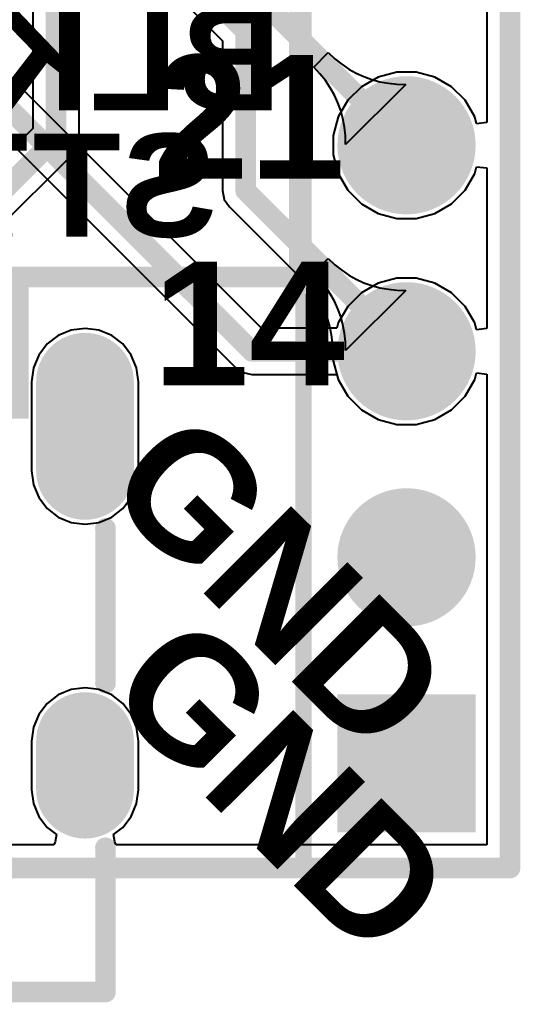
# Model space of a CAD drawing. Header units: millimetres. Extents: x 263 to 304.8, y 57.6 to 115.4.
# Drawn here: x 298.61 to 304.78, y 57.58 to 69.7 of the extents above; entities that cross this region are included whole.
import ezdxf

# ---------------------------------------------------------------- set-up
doc = ezdxf.new("R2010")
doc.units = ezdxf.units.MM
for name, color, linetype in [('BottomLayer', 5, 'Continuous'), ('BottomOverlay', 54, 'Continuous'), ('BottomSolder', 6, 'Continuous'), ('KeepOutLayer', 6, 'Continuous'), ('Mechanical15', 56, 'Continuous'), ('MultiLayer', 9, 'Continuous'), ('PadHoleLayer', 156, 'Continuous'), ('TopLayer', 1, 'Continuous'), ('TopOverlay', 2, 'Continuous'), ('TopPaste', 8, 'Continuous'), ('TopSolder', 216, 'Continuous')]:
    doc.layers.add(name, color=color, linetype=linetype)
doc.styles.add('Arial', font='arialbd.ttf', dxfattribs={"height": 0.2})

# ---------------------------------------------------------------- blocks, each defined once
blk = doc.blocks.new('HDR1X22_22')
at = {"layer": 'BottomLayer'}
blk.add_hatch(color=5, dxfattribs=at).paths.add_polyline_path([(-0.75, 0.75), (0.75, 0.75), (0.75, -0.75), (-0.75, -0.75)])
h = blk.add_hatch(color=5, dxfattribs=at)
edge = h.paths.add_edge_path()
edge.add_arc((2.54, 0), 0.75, 0, 360)
h = blk.add_hatch(color=5, dxfattribs=at)
edge = h.paths.add_edge_path()
edge.add_arc((5.08, 0), 0.75, 0, 360)
h = blk.add_hatch(color=5, dxfattribs=at)
edge = h.paths.add_edge_path()
edge.add_arc((7.62, 0), 0.75, 0, 360)
at = {"layer": 'BottomSolder'}
blk.add_hatch(color=6, dxfattribs=at).paths.add_polyline_path([(-0.852, 0.852), (0.852, 0.852), (0.852, -0.852), (-0.852, -0.852)])
h = blk.add_hatch(color=6, dxfattribs=at)
edge = h.paths.add_edge_path()
edge.add_arc((2.54, 0), 0.852, 0, 360)
h = blk.add_hatch(color=6, dxfattribs=at)
edge = h.paths.add_edge_path()
edge.add_arc((5.08, 0), 0.852, 0, 360)
h = blk.add_hatch(color=6, dxfattribs=at)
edge = h.paths.add_edge_path()
edge.add_arc((7.62, 0), 0.852, 0, 360)
at = {"layer": 'MultiLayer'}
blk.add_hatch(color=9, dxfattribs=at).paths.add_polyline_path([(-0.75, 0.75), (0.75, 0.75), (0.75, -0.75), (-0.75, -0.75)])
h = blk.add_hatch(color=9, dxfattribs=at)
edge = h.paths.add_edge_path()
edge.add_arc((2.54, 0), 0.75, 0, 360)
h = blk.add_hatch(color=9, dxfattribs=at)
edge = h.paths.add_edge_path()
edge.add_arc((5.08, 0), 0.75, 0, 360)
h = blk.add_hatch(color=9, dxfattribs=at)
edge = h.paths.add_edge_path()
edge.add_arc((7.62, 0), 0.75, 0, 360)
at = {"layer": 'PadHoleLayer'}
h = blk.add_hatch(color=156, dxfattribs=at)
edge = h.paths.add_edge_path()
edge.add_arc((0, 0), 0.45, 0, 360)
h = blk.add_hatch(color=156, dxfattribs=at)
edge = h.paths.add_edge_path()
edge.add_arc((2.54, 0), 0.45, 0, 360)
h = blk.add_hatch(color=156, dxfattribs=at)
edge = h.paths.add_edge_path()
edge.add_arc((5.08, 0), 0.45, 0, 360)
h = blk.add_hatch(color=156, dxfattribs=at)
edge = h.paths.add_edge_path()
edge.add_arc((7.62, 0), 0.45, 0, 360)
at = {"layer": 'TopLayer'}
blk.add_hatch(color=1, dxfattribs=at).paths.add_polyline_path([(-0.75, 0.75), (0.75, 0.75), (0.75, -0.75), (-0.75, -0.75)])
h = blk.add_hatch(color=1, dxfattribs=at)
edge = h.paths.add_edge_path()
edge.add_arc((2.54, 0), 0.75, 0, 360)
h = blk.add_hatch(color=1, dxfattribs=at)
edge = h.paths.add_edge_path()
edge.add_arc((5.08, 0), 0.75, 0, 360)
h = blk.add_hatch(color=1, dxfattribs=at)
edge = h.paths.add_edge_path()
edge.add_arc((7.62, 0), 0.75, 0, 360)
at = {"layer": 'TopSolder'}
blk.add_hatch(color=216, dxfattribs=at).paths.add_polyline_path([(-0.852, 0.852), (0.852, 0.852), (0.852, -0.852), (-0.852, -0.852)])
h = blk.add_hatch(color=216, dxfattribs=at)
edge = h.paths.add_edge_path()
edge.add_arc((2.54, 0), 0.852, 0, 360)
h = blk.add_hatch(color=216, dxfattribs=at)
edge = h.paths.add_edge_path()
edge.add_arc((5.08, 0), 0.852, 0, 360)
h = blk.add_hatch(color=216, dxfattribs=at)
edge = h.paths.add_edge_path()
edge.add_arc((7.62, 0), 0.852, 0, 360)
at = {"layer": 'TopOverlay', "const_width": 0.2}
for points in [[(-1.27, 1.27), (-1.27, -1.27)], [(-1.27, 1.27), (0.635, 1.27)], [(0.635, 1.27), (54.61, 1.27)], [(54.61, -1.27), (-1.27, -1.27)]]:
    blk.add_lwpolyline(points, dxfattribs=at)
at = {"layer": 'TopOverlay', "const_width": 0.1}
for points in [[(-1.32, 1.27, 1), (-1.22, 1.27, 1)], [(-1.32, 1.27, 1), (-1.22, 1.27, 1)], [(0.585, 1.27, 1), (0.685, 1.27, 1)], [(0.585, 1.27, 1), (0.685, 1.27, 1)], [(-1.32, -1.27, 1), (-1.22, -1.27, 1)], [(-1.32, -1.27, 1), (-1.22, -1.27, 1)]]:
    blk.add_lwpolyline(points, format="xyb", close=True, dxfattribs=at)
blk = doc.blocks.new('USB_T____C_16P___A_27')
at = {"layer": 'BottomLayer'}
h = blk.add_hatch(color=5, dxfattribs=at)
edge = h.paths.add_edge_path()
edge.add_arc((-4.32, 3.63), 0.5, 180, 360)
edge.add_line((-3.82, 3.63), (-3.82, 4.73))
edge.add_arc((-4.32, 4.73), 0.5, 0, 180)
edge.add_line((-4.82, 4.73), (-4.82, 3.63))
h = blk.add_hatch(color=5, dxfattribs=at)
edge = h.paths.add_edge_path()
edge.add_arc((4.32, 3.63), 0.5, 180, 360)
edge.add_line((4.82, 3.63), (4.82, 4.73))
edge.add_arc((4.32, 4.73), 0.5, 0, 180)
edge.add_line((3.82, 4.73), (3.82, 3.63))
h = blk.add_hatch(color=5, dxfattribs=at)
edge = h.paths.add_edge_path()
edge.add_arc((-4.32, -0.3), 0.5, 180, 360)
edge.add_line((-3.82, -0.3), (-3.82, 0.3))
edge.add_arc((-4.32, 0.3), 0.5, 0, 180)
edge.add_line((-4.82, 0.3), (-4.82, -0.3))
h = blk.add_hatch(color=5, dxfattribs=at)
edge = h.paths.add_edge_path()
edge.add_arc((4.32, -0.3), 0.5, 180, 360)
edge.add_line((4.82, -0.3), (4.82, 0.3))
edge.add_arc((4.32, 0.3), 0.5, 0, 180)
edge.add_line((3.82, 0.3), (3.82, -0.3))
at = {"layer": 'BottomSolder'}
h = blk.add_hatch(color=6, dxfattribs=at)
edge = h.paths.add_edge_path()
edge.add_arc((-4.32, 3.63), 0.602, 180, 360)
edge.add_line((-3.718, 3.63), (-3.718, 4.73))
edge.add_arc((-4.32, 4.73), 0.602, 0, 180)
edge.add_line((-4.922, 4.73), (-4.922, 3.63))
h = blk.add_hatch(color=6, dxfattribs=at)
edge = h.paths.add_edge_path()
edge.add_arc((4.32, 3.63), 0.602, 180, 360)
edge.add_line((4.922, 3.63), (4.922, 4.73))
edge.add_arc((4.32, 4.73), 0.602, 0, 180)
edge.add_line((3.718, 4.73), (3.718, 3.63))
h = blk.add_hatch(color=6, dxfattribs=at)
edge = h.paths.add_edge_path()
edge.add_arc((-2.89, 3.65), 0.102, 0, 360)
h = blk.add_hatch(color=6, dxfattribs=at)
edge = h.paths.add_edge_path()
edge.add_arc((2.89, 3.65), 0.102, 0, 360)
h = blk.add_hatch(color=6, dxfattribs=at)
edge = h.paths.add_edge_path()
edge.add_arc((-4.32, -0.3), 0.602, 180, 360)
edge.add_line((-3.718, -0.3), (-3.718, 0.3))
edge.add_arc((-4.32, 0.3), 0.602, 0, 180)
edge.add_line((-4.922, 0.3), (-4.922, -0.3))
h = blk.add_hatch(color=6, dxfattribs=at)
edge = h.paths.add_edge_path()
edge.add_arc((4.32, -0.3), 0.602, 180, 360)
edge.add_line((4.922, -0.3), (4.922, 0.3))
edge.add_arc((4.32, 0.3), 0.602, 0, 180)
edge.add_line((3.718, 0.3), (3.718, -0.3))
at = {"layer": 'MultiLayer'}
h = blk.add_hatch(color=9, dxfattribs=at)
edge = h.paths.add_edge_path()
edge.add_arc((-4.32, 3.63), 0.5, 180, 360)
edge.add_line((-3.82, 3.63), (-3.82, 4.73))
edge.add_arc((-4.32, 4.73), 0.5, 0, 180)
edge.add_line((-4.82, 4.73), (-4.82, 3.63))
h = blk.add_hatch(color=9, dxfattribs=at)
edge = h.paths.add_edge_path()
edge.add_arc((4.32, 3.63), 0.5, 180, 360)
edge.add_line((4.82, 3.63), (4.82, 4.73))
edge.add_arc((4.32, 4.73), 0.5, 0, 180)
edge.add_line((3.82, 4.73), (3.82, 3.63))
h = blk.add_hatch(color=9, dxfattribs=at)
edge = h.paths.add_edge_path()
edge.add_arc((-4.32, -0.3), 0.5, 180, 360)
edge.add_line((-3.82, -0.3), (-3.82, 0.3))
edge.add_arc((-4.32, 0.3), 0.5, 0, 180)
edge.add_line((-4.82, 0.3), (-4.82, -0.3))
h = blk.add_hatch(color=9, dxfattribs=at)
edge = h.paths.add_edge_path()
edge.add_arc((4.32, -0.3), 0.5, 180, 360)
edge.add_line((4.82, -0.3), (4.82, 0.3))
edge.add_arc((4.32, 0.3), 0.5, 0, 180)
edge.add_line((3.82, 0.3), (3.82, -0.3))
at = {"layer": 'PadHoleLayer'}
h = blk.add_hatch(color=156, dxfattribs=at)
edge = h.paths.add_edge_path()
edge.add_arc((-4.32, 3.63), 0.3, 180, 360)
edge.add_line((-4.02, 3.63), (-4.02, 4.73))
edge.add_arc((-4.32, 4.73), 0.3, 0, 180)
edge.add_line((-4.62, 4.73), (-4.62, 3.63))
h = blk.add_hatch(color=156, dxfattribs=at)
edge = h.paths.add_edge_path()
edge.add_arc((4.32, 3.63), 0.3, 180, 360)
edge.add_line((4.62, 3.63), (4.62, 4.73))
edge.add_arc((4.32, 4.73), 0.3, 0, 180)
edge.add_line((4.02, 4.73), (4.02, 3.63))
h = blk.add_hatch(color=156, dxfattribs=at)
edge = h.paths.add_edge_path()
edge.add_arc((-2.89, 3.65), 0.325, 0, 360)
h = blk.add_hatch(color=156, dxfattribs=at)
edge = h.paths.add_edge_path()
edge.add_arc((2.89, 3.65), 0.325, 0, 360)
h = blk.add_hatch(color=156, dxfattribs=at)
edge = h.paths.add_edge_path()
edge.add_arc((-4.32, -0.3), 0.3, 180, 360)
edge.add_line((-4.02, -0.3), (-4.02, 0.3))
edge.add_arc((-4.32, 0.3), 0.3, 0, 180)
edge.add_line((-4.62, 0.3), (-4.62, -0.3))
h = blk.add_hatch(color=156, dxfattribs=at)
edge = h.paths.add_edge_path()
edge.add_arc((4.32, -0.3), 0.3, 180, 360)
edge.add_line((4.62, -0.3), (4.62, 0.3))
edge.add_arc((4.32, 0.3), 0.3, 0, 180)
edge.add_line((4.02, 0.3), (4.02, -0.3))
at = {"layer": 'TopLayer'}
for points in [[(-3.525, 5.817), (-3.225, 5.817), (-3.225, 4.367), (-3.525, 4.367)], [(-3.225, 5.817), (-2.925, 5.817), (-2.925, 4.367), (-3.225, 4.367)], [(-2.75, 5.817), (-2.45, 5.817), (-2.45, 4.367), (-2.75, 4.367)], [(-2.45, 5.817), (-2.15, 5.817), (-2.15, 4.367), (-2.45, 4.367)], [(-1.9, 5.817), (-1.6, 5.817), (-1.6, 4.367), (-1.9, 4.367)], [(-1.4, 5.817), (-1.1, 5.817), (-1.1, 4.367), (-1.4, 4.367)], [(-0.9, 5.817), (-0.6, 5.817), (-0.6, 4.367), (-0.9, 4.367)], [(-0.4, 5.817), (-0.1, 5.817), (-0.1, 4.367), (-0.4, 4.367)], [(0.4, 4.367), (0.1, 4.367), (0.1, 5.817), (0.4, 5.817)], [(0.9, 4.367), (0.6, 4.367), (0.6, 5.817), (0.9, 5.817)], [(1.1, 5.817), (1.4, 5.817), (1.4, 4.367), (1.1, 4.367)], [(1.9, 4.367), (1.6, 4.367), (1.6, 5.817), (1.9, 5.817)], [(2.45, 4.375), (2.15, 4.375), (2.15, 5.825), (2.45, 5.825)], [(2.75, 4.375), (2.45, 4.375), (2.45, 5.825), (2.75, 5.825)], [(3.225, 4.375), (2.925, 4.375), (2.925, 5.825), (3.225, 5.825)], [(3.525, 4.375), (3.225, 4.375), (3.225, 5.825), (3.525, 5.825)]]:
    blk.add_hatch(color=1, dxfattribs=at).paths.add_polyline_path(points)
h = blk.add_hatch(color=1, dxfattribs=at)
edge = h.paths.add_edge_path()
edge.add_arc((-4.32, 3.63), 0.5, 180, 360)
edge.add_line((-3.82, 3.63), (-3.82, 4.73))
edge.add_arc((-4.32, 4.73), 0.5, 0, 180)
edge.add_line((-4.82, 4.73), (-4.82, 3.63))
h = blk.add_hatch(color=1, dxfattribs=at)
edge = h.paths.add_edge_path()
edge.add_arc((4.32, 3.63), 0.5, 180, 360)
edge.add_line((4.82, 3.63), (4.82, 4.73))
edge.add_arc((4.32, 4.73), 0.5, 0, 180)
edge.add_line((3.82, 4.73), (3.82, 3.63))
h = blk.add_hatch(color=1, dxfattribs=at)
edge = h.paths.add_edge_path()
edge.add_arc((-4.32, -0.3), 0.5, 180, 360)
edge.add_line((-3.82, -0.3), (-3.82, 0.3))
edge.add_arc((-4.32, 0.3), 0.5, 0, 180)
edge.add_line((-4.82, 0.3), (-4.82, -0.3))
h = blk.add_hatch(color=1, dxfattribs=at)
edge = h.paths.add_edge_path()
edge.add_arc((4.32, -0.3), 0.5, 180, 360)
edge.add_line((4.82, -0.3), (4.82, 0.3))
edge.add_arc((4.32, 0.3), 0.5, 0, 180)
edge.add_line((3.82, 0.3), (3.82, -0.3))
at = {"layer": 'TopPaste'}
for points in [[(-3.525, 5.817), (-3.225, 5.817), (-3.225, 4.367), (-3.525, 4.367)], [(-3.225, 5.817), (-2.925, 5.817), (-2.925, 4.367), (-3.225, 4.367)], [(-2.75, 5.817), (-2.45, 5.817), (-2.45, 4.367), (-2.75, 4.367)], [(-2.45, 5.817), (-2.15, 5.817), (-2.15, 4.367), (-2.45, 4.367)], [(-1.9, 5.817), (-1.6, 5.817), (-1.6, 4.367), (-1.9, 4.367)], [(-1.4, 5.817), (-1.1, 5.817), (-1.1, 4.367), (-1.4, 4.367)], [(-0.9, 5.817), (-0.6, 5.817), (-0.6, 4.367), (-0.9, 4.367)], [(-0.4, 5.817), (-0.1, 5.817), (-0.1, 4.367), (-0.4, 4.367)], [(0.4, 4.367), (0.1, 4.367), (0.1, 5.817), (0.4, 5.817)], [(0.9, 4.367), (0.6, 4.367), (0.6, 5.817), (0.9, 5.817)], [(1.1, 5.817), (1.4, 5.817), (1.4, 4.367), (1.1, 4.367)], [(1.9, 4.367), (1.6, 4.367), (1.6, 5.817), (1.9, 5.817)], [(2.45, 4.375), (2.15, 4.375), (2.15, 5.825), (2.45, 5.825)], [(2.75, 4.375), (2.45, 4.375), (2.45, 5.825), (2.75, 5.825)], [(3.225, 4.375), (2.925, 4.375), (2.925, 5.825), (3.225, 5.825)], [(3.525, 4.375), (3.225, 4.375), (3.225, 5.825), (3.525, 5.825)]]:
    blk.add_hatch(color=8, dxfattribs=at).paths.add_polyline_path(points)
at = {"layer": 'TopSolder'}
for points in [[(-3.627, 5.918), (-3.123, 5.918), (-3.123, 4.265), (-3.627, 4.265)], [(-3.327, 5.918), (-2.823, 5.918), (-2.823, 4.265), (-3.327, 4.265)], [(-2.852, 5.918), (-2.349, 5.918), (-2.349, 4.265), (-2.852, 4.265)], [(-2.552, 5.918), (-2.049, 5.918), (-2.049, 4.265), (-2.552, 4.265)], [(-2.002, 5.918), (-1.499, 5.918), (-1.499, 4.265), (-2.002, 4.265)], [(-1.502, 5.918), (-0.999, 5.918), (-0.999, 4.265), (-1.502, 4.265)], [(-1.002, 5.918), (-0.499, 5.918), (-0.499, 4.265), (-1.002, 4.265)], [(-0.502, 5.918), (0.001, 5.918), (0.001, 4.265), (-0.502, 4.265)], [(0.501, 4.265), (-0.002, 4.265), (-0.002, 5.918), (0.501, 5.918)], [(1.001, 4.265), (0.498, 4.265), (0.498, 5.918), (1.001, 5.918)], [(0.998, 5.918), (1.501, 5.918), (1.501, 4.265), (0.998, 4.265)], [(2.001, 4.265), (1.498, 4.265), (1.498, 5.918), (2.001, 5.918)], [(2.552, 4.273), (2.048, 4.273), (2.048, 5.926), (2.552, 5.926)], [(2.852, 4.273), (2.348, 4.273), (2.348, 5.926), (2.852, 5.926)], [(3.326, 4.273), (2.823, 4.273), (2.823, 5.926), (3.326, 5.926)], [(3.626, 4.273), (3.123, 4.273), (3.123, 5.926), (3.626, 5.926)]]:
    blk.add_hatch(color=216, dxfattribs=at).paths.add_polyline_path(points)
h = blk.add_hatch(color=216, dxfattribs=at)
edge = h.paths.add_edge_path()
edge.add_arc((-4.32, 3.63), 0.602, 180, 360)
edge.add_line((-3.718, 3.63), (-3.718, 4.73))
edge.add_arc((-4.32, 4.73), 0.602, 0, 180)
edge.add_line((-4.922, 4.73), (-4.922, 3.63))
h = blk.add_hatch(color=216, dxfattribs=at)
edge = h.paths.add_edge_path()
edge.add_arc((4.32, 3.63), 0.602, 180, 360)
edge.add_line((4.922, 3.63), (4.922, 4.73))
edge.add_arc((4.32, 4.73), 0.602, 0, 180)
edge.add_line((3.718, 4.73), (3.718, 3.63))
h = blk.add_hatch(color=216, dxfattribs=at)
edge = h.paths.add_edge_path()
edge.add_arc((-2.89, 3.65), 0.102, 0, 360)
h = blk.add_hatch(color=216, dxfattribs=at)
edge = h.paths.add_edge_path()
edge.add_arc((2.89, 3.65), 0.102, 0, 360)
h = blk.add_hatch(color=216, dxfattribs=at)
edge = h.paths.add_edge_path()
edge.add_arc((-4.32, -0.3), 0.602, 180, 360)
edge.add_line((-3.718, -0.3), (-3.718, 0.3))
edge.add_arc((-4.32, 0.3), 0.602, 0, 180)
edge.add_line((-4.922, 0.3), (-4.922, -0.3))
h = blk.add_hatch(color=216, dxfattribs=at)
edge = h.paths.add_edge_path()
edge.add_arc((4.32, -0.3), 0.602, 180, 360)
edge.add_line((4.922, -0.3), (4.922, 0.3))
edge.add_arc((4.32, 0.3), 0.602, 0, 180)
edge.add_line((3.718, 0.3), (3.718, -0.3))
at = {"layer": 'Mechanical15', "const_width": 0.05}
for points in [[(0, -0.5), (0, 0.5)], [(-0.5, 0), (0.5, 0)]]:
    blk.add_lwpolyline(points, dxfattribs=at)
at = {"layer": 'Mechanical15'}
for points, const_width in [([(-0.012, 0.5, 1), (0.012, 0.5, 1)], 0.025), ([(0.35, 0, 1), (-0.35, 0, 1)], 0.05), ([(-0.512, 0, 1), (-0.487, 0, 1)], 0.025), ([(-0.362, 0, 1), (-0.337, 0, 1)], 0.025), ([(0.337, 0, 1), (0.362, 0, 1)], 0.025), ([(0.487, 0, 1), (0.512, 0, 1)], 0.025), ([(-0.012, -0.5, 1), (0.012, -0.5, 1)], 0.025)]:
    blk.add_lwpolyline(points, format="xyb", close=True, dxfattribs=dict(at, const_width=const_width))
at = {"layer": 'TopOverlay', "const_width": 0.254}
for points in [[(-3.302, 3.048), (3.048, 3.048)], [(-4.572, 1.016), (-4.572, 2.921)], [(4.572, 1.016), (4.572, 2.921)], [(-4.572, -2.794), (-4.572, -1.016)], [(4.572, -2.794), (4.572, -1.016)], [(-4.572, -2.794), (4.572, -2.794)]]:
    blk.add_lwpolyline(points, dxfattribs=at)
at = {"layer": 'TopOverlay', "const_width": 0.127}
for points in [[(-3.365, 3.048, 1), (-3.239, 3.048, 1)], [(2.985, 3.048, 1), (3.112, 3.048, 1)], [(-4.636, 2.921, 1), (-4.508, 2.921, 1)], [(4.508, 2.921, 1), (4.636, 2.921, 1)], [(-4.636, 1.016, 1), (-4.508, 1.016, 1)], [(4.508, 1.016, 1), (4.636, 1.016, 1)], [(-4.636, -1.016, 1), (-4.508, -1.016, 1)], [(4.508, -1.016, 1), (4.636, -1.016, 1)], [(-4.636, -2.794, 1), (-4.508, -2.794, 1)], [(-4.636, -2.794, 1), (-4.508, -2.794, 1)], [(4.508, -2.794, 1), (4.636, -2.794, 1)], [(4.508, -2.794, 1), (4.636, -2.794, 1)]]:
    blk.add_lwpolyline(points, format="xyb", close=True, dxfattribs=at)
at = {"layer": 'TopOverlay'}
blk.add_text('USB', height=1.27, rotation=360, dxfattribs=at).set_placement((-1.778, 1.397))

msp = doc.modelspace()

# ---------------------------------------------------------------- linework, layer by layer
at = {"layer": 'BottomLayer'}
for p, q in [((301.591, 65.893), (296.34, 71.144)), ((296.021, 70.657), (301.271, 65.407)), ((304.368, 70.408), (304.368, 68.429)), ((303.029, 68.989), (302.824, 68.87)), ((303.259, 69.051), (303.029, 68.989)), ((303.496, 69.051), (303.259, 69.051)), ((303.726, 68.989), (303.496, 69.051)), ((303.932, 68.87), (303.726, 68.989)), ((302.824, 68.87), (302.656, 68.702)), ((304.1, 68.702), (303.932, 68.87)), ((302.656, 68.702), (302.537, 68.497)), ((304.219, 68.497), (304.1, 68.702)), ((302.537, 68.497), (302.475, 68.267)), ((304.241, 68.412), (304.219, 68.497)), ((304.368, 68.429), (304.241, 68.412)), ((302.475, 68.267), (302.475, 68.029)), ((302.475, 68.029), (302.537, 67.8)), ((304.219, 67.8), (304.241, 67.884)), ((304.241, 67.884), (304.368, 67.868)), ((304.368, 67.868), (304.368, 65.889)), ((302.537, 67.8), (302.656, 67.594)), ((304.1, 67.594), (304.219, 67.8)), ((302.656, 67.594), (302.824, 67.426)), ((303.932, 67.426), (304.1, 67.594)), ((302.824, 67.426), (303.029, 67.307)), ((303.726, 67.307), (303.932, 67.426)), ((303.029, 67.307), (303.259, 67.246)), ((303.259, 67.246), (303.496, 67.246)), ((303.496, 67.246), (303.726, 67.307)), ((303.259, 66.511), (303.029, 66.449)), ((303.496, 66.511), (303.259, 66.511)), ((303.726, 66.449), (303.496, 66.511)), ((303.029, 66.449), (302.824, 66.33)), ((303.932, 66.33), (303.726, 66.449)), ((302.824, 66.33), (302.656, 66.162)), ((304.1, 66.162), (303.932, 66.33)), ((302.656, 66.162), (302.537, 65.957)), ((304.219, 65.957), (304.1, 66.162)), ((302.537, 65.957), (302.52, 65.893)), ((304.241, 65.872), (304.219, 65.957)), ((299.088, 65.803), (298.952, 65.698)), ((299.247, 65.868), (299.088, 65.803)), ((299.417, 65.891), (299.247, 65.868)), ((299.588, 65.868), (299.417, 65.891)), ((299.746, 65.803), (299.588, 65.868)), ((299.882, 65.698), (299.746, 65.803)), ((302.52, 65.893), (301.591, 65.893)), ((304.368, 65.889), (304.241, 65.872)), ((298.952, 65.698), (298.847, 65.562)), ((299.987, 65.562), (299.882, 65.698)), ((298.847, 65.562), (298.782, 65.403)), ((300.053, 65.403), (299.987, 65.562)), ((298.782, 65.403), (298.759, 65.233)), ((300.075, 65.233), (300.053, 65.403)), ((301.271, 65.407), (301.271, 65.407)), ((301.271, 65.407), (301.364, 65.345)), ((301.364, 65.345), (301.473, 65.323)), ((301.473, 65.323), (302.52, 65.323)), ((302.52, 65.323), (302.537, 65.26)), ((304.219, 65.26), (304.241, 65.344)), ((304.241, 65.344), (304.368, 65.328)), ((304.368, 65.328), (304.368, 59.523)), ((298.759, 65.233), (298.759, 64.133)), ((300.075, 64.133), (300.075, 65.233)), ((302.537, 65.26), (302.656, 65.054)), ((304.1, 65.054), (304.219, 65.26)), ((302.656, 65.054), (302.824, 64.886)), ((303.932, 64.886), (304.1, 65.054)), ((302.824, 64.886), (303.029, 64.767)), ((303.726, 64.767), (303.932, 64.886)), ((303.029, 64.767), (303.259, 64.706)), ((303.259, 64.706), (303.496, 64.706)), ((303.496, 64.706), (303.726, 64.767)), ((298.759, 64.133), (298.782, 63.962)), ((300.053, 63.962), (300.075, 64.133)), ((298.782, 63.962), (298.847, 63.804)), ((299.987, 63.804), (300.053, 63.962)), ((298.847, 63.804), (298.952, 63.668)), ((299.882, 63.668), (299.987, 63.804)), ((298.952, 63.668), (299.088, 63.563)), ((299.746, 63.563), (299.882, 63.668)), ((299.088, 63.563), (299.247, 63.497)), ((299.247, 63.497), (299.417, 63.475)), ((299.417, 63.475), (299.588, 63.497)), ((299.588, 63.497), (299.746, 63.563)), ((299.247, 61.438), (299.088, 61.373)), ((299.417, 61.461), (299.247, 61.438)), ((299.588, 61.438), (299.417, 61.461)), ((299.746, 61.373), (299.588, 61.438)), ((299.088, 61.373), (298.952, 61.268)), ((299.882, 61.268), (299.746, 61.373)), ((298.952, 61.268), (298.847, 61.132)), ((299.987, 61.132), (299.882, 61.268)), ((298.847, 61.132), (298.782, 60.973)), ((300.053, 60.973), (299.987, 61.132)), ((298.782, 60.973), (298.759, 60.803)), ((300.075, 60.803), (300.053, 60.973)), ((298.759, 60.803), (298.759, 60.203)), ((300.075, 60.203), (300.075, 60.803)), ((298.759, 60.203), (298.782, 60.032)), ((300.053, 60.032), (300.075, 60.203)), ((298.782, 60.032), (298.847, 59.874)), ((299.987, 59.874), (300.053, 60.032)), ((298.847, 59.874), (298.952, 59.738)), ((299.882, 59.738), (299.987, 59.874)), ((298.952, 59.738), (299.066, 59.65)), ((299.769, 59.65), (299.882, 59.738)), ((299.066, 59.65), (299.051, 59.56)), ((299.783, 59.56), (299.769, 59.65)), ((299.032, 59.523), (291.162, 59.523)), ((299.051, 59.56), (299.032, 59.523)), ((299.802, 59.523), (299.783, 59.56)), ((304.368, 59.523), (299.802, 59.523))]:
    msp.add_line(p, q, dxfattribs=at)
at = {"layer": 'BottomLayer', "const_width": 0.254}
for points in [[(296.139, 70.942), (301.473, 65.608)], [(301.473, 65.608), (303.378, 65.608)]]:
    msp.add_lwpolyline(points, dxfattribs=at)
at = {"layer": 'BottomLayer', "const_width": 0.127}
for points in [[(301.409, 65.608, 1), (301.536, 65.608, 1)], [(301.409, 65.608, 1), (301.536, 65.608, 1)], [(303.314, 65.608, 1), (303.441, 65.608, 1)]]:
    msp.add_lwpolyline(points, format="xyb", close=True, dxfattribs=at)
at = {"layer": 'BottomOverlay', "const_width": 0.254}
for points in [[(302.057, 66.525), (302.057, 74.27)], [(295.402, 66.525), (302.057, 66.525)]]:
    msp.add_lwpolyline(points, dxfattribs=at)
at = {"layer": 'BottomOverlay', "const_width": 0.127}
msp.add_lwpolyline([(301.993, 66.525, 1), (302.12, 66.525, 1)], format="xyb", close=True, dxfattribs=at)
msp.add_lwpolyline([(301.993, 66.525, 1), (302.12, 66.525, 1)], format="xyb", close=True, dxfattribs=at)
at = {"layer": 'KeepOutLayer', "const_width": 0.254}
for points in [[(304.653, 59.238), (304.653, 115.291)], [(271.658, 59.238), (304.653, 59.238)]]:
    msp.add_lwpolyline(points, dxfattribs=at)
at = {"layer": 'KeepOutLayer', "const_width": 0.127}
msp.add_lwpolyline([(304.59, 59.238, 1), (304.717, 59.238, 1)], format="xyb", close=True, dxfattribs=at)
msp.add_lwpolyline([(304.59, 59.238, 1), (304.717, 59.238, 1)], format="xyb", close=True, dxfattribs=at)
at = {"layer": 'TopLayer'}
for p, q in [((298.775, 79.054), (298.775, 68.356)), ((299.344, 68.238), (299.344, 71.03)), ((299.471, 71.077), (301.112, 69.437)), ((301.112, 69.437), (301.112, 67.589)), ((302.235, 69.111), (302.414, 69.291)), ((302.414, 69.291), (302.496, 69.215)), ((302.496, 69.215), (302.58, 69.148)), ((302.31, 69.03), (302.235, 69.111)), ((302.58, 69.148), (302.668, 69.088)), ((302.668, 69.088), (302.759, 69.037)), ((302.378, 68.946), (302.31, 69.03)), ((302.437, 68.858), (302.378, 68.946)), ((302.759, 69.037), (302.853, 68.994)), ((302.853, 68.994), (302.95, 68.958)), ((302.95, 68.958), (303.05, 68.931)), ((302.489, 68.767), (302.437, 68.858)), ((303.37, 68.898), (302.628, 68.156)), ((303.05, 68.931), (303.154, 68.912)), ((303.154, 68.912), (303.26, 68.901)), ((303.26, 68.901), (303.37, 68.898)), ((302.532, 68.673), (302.489, 68.767)), ((302.567, 68.576), (302.532, 68.673)), ((302.595, 68.476), (302.567, 68.576)), ((302.614, 68.372), (302.595, 68.476)), ((298.775, 68.356), (298.168, 67.749)), ((302.625, 68.266), (302.614, 68.372)), ((299.323, 68.129), (299.344, 68.238)), ((299.344, 68.238), (299.344, 68.238)), ((302.628, 68.156), (302.625, 68.266)), ((299.261, 68.036), (299.323, 68.129)), ((297.982, 66.757), (299.261, 68.036)), ((301.112, 67.589), (301.112, 67.589)), ((301.112, 67.589), (301.133, 67.48)), ((301.133, 67.48), (301.195, 67.388)), ((301.195, 67.388), (302.108, 66.475)), ((302.235, 66.571), (302.414, 66.751)), ((302.414, 66.751), (302.496, 66.675)), ((302.496, 66.675), (302.58, 66.608)), ((302.31, 66.49), (302.235, 66.571)), ((302.58, 66.608), (302.668, 66.548)), ((302.668, 66.548), (302.759, 66.497)), ((302.108, 66.475), (302.114, 66.459)), ((302.114, 66.459), (302.185, 66.382)), ((302.378, 66.406), (302.31, 66.49)), ((302.437, 66.318), (302.378, 66.406)), ((302.759, 66.497), (302.853, 66.454)), ((302.853, 66.454), (302.95, 66.418)), ((302.95, 66.418), (303.05, 66.391)), ((303.05, 66.391), (303.154, 66.372)), ((302.185, 66.382), (302.245, 66.308)), ((302.245, 66.308), (302.297, 66.231)), ((302.489, 66.227), (302.437, 66.318)), ((303.37, 66.358), (302.628, 65.616)), ((303.154, 66.372), (303.26, 66.361)), ((303.26, 66.361), (303.37, 66.358)), ((302.297, 66.231), (302.342, 66.152)), ((302.342, 66.152), (302.38, 66.07)), ((302.532, 66.133), (302.489, 66.227)), ((302.38, 66.07), (302.41, 65.986)), ((302.567, 66.036), (302.532, 66.133)), ((302.595, 65.936), (302.567, 66.036)), ((302.41, 65.986), (302.434, 65.899)), ((302.614, 65.832), (302.595, 65.936)), ((299.088, 65.803), (298.952, 65.698)), ((299.247, 65.868), (299.088, 65.803)), ((299.417, 65.891), (299.247, 65.868)), ((299.588, 65.868), (299.417, 65.891)), ((299.746, 65.803), (299.588, 65.868)), ((299.882, 65.698), (299.746, 65.803)), ((302.434, 65.899), (302.45, 65.809)), ((302.45, 65.809), (302.46, 65.715)), ((302.625, 65.726), (302.614, 65.832)), ((298.952, 65.698), (298.847, 65.562)), ((299.987, 65.562), (299.882, 65.698)), ((302.46, 65.715), (302.463, 65.611)), ((302.628, 65.616), (302.625, 65.726)), ((298.847, 65.562), (298.782, 65.403)), ((300.053, 65.403), (299.987, 65.562)), ((302.463, 65.611), (302.475, 65.583)), ((302.475, 65.583), (302.475, 65.489)), ((302.475, 65.489), (302.537, 65.26)), ((298.782, 65.403), (298.759, 65.233)), ((300.075, 65.233), (300.053, 65.403)), ((304.219, 65.26), (304.241, 65.344)), ((304.241, 65.344), (304.368, 65.328)), ((304.368, 65.328), (304.368, 59.523)), ((298.759, 65.233), (298.759, 64.133)), ((300.075, 64.133), (300.075, 65.233)), ((302.537, 65.26), (302.656, 65.054)), ((304.1, 65.054), (304.219, 65.26)), ((302.656, 65.054), (302.824, 64.886)), ((303.932, 64.886), (304.1, 65.054)), ((302.824, 64.886), (303.029, 64.767)), ((303.726, 64.767), (303.932, 64.886)), ((303.029, 64.767), (303.259, 64.706)), ((303.259, 64.706), (303.496, 64.706)), ((303.496, 64.706), (303.726, 64.767)), ((298.759, 64.133), (298.782, 63.962)), ((300.053, 63.962), (300.075, 64.133)), ((298.782, 63.962), (298.847, 63.804)), ((299.987, 63.804), (300.053, 63.962)), ((298.847, 63.804), (298.952, 63.668)), ((299.882, 63.668), (299.987, 63.804)), ((298.952, 63.668), (299.088, 63.563)), ((299.746, 63.563), (299.882, 63.668)), ((299.088, 63.563), (299.247, 63.497)), ((299.247, 63.497), (299.417, 63.475)), ((299.417, 63.475), (299.588, 63.497)), ((299.588, 63.497), (299.746, 63.563)), ((299.247, 61.438), (299.088, 61.373)), ((299.417, 61.461), (299.247, 61.438)), ((299.588, 61.438), (299.417, 61.461)), ((299.746, 61.373), (299.588, 61.438)), ((299.088, 61.373), (298.952, 61.268)), ((299.882, 61.268), (299.746, 61.373)), ((298.952, 61.268), (298.847, 61.132)), ((299.987, 61.132), (299.882, 61.268)), ((298.847, 61.132), (298.782, 60.973)), ((300.053, 60.973), (299.987, 61.132)), ((298.782, 60.973), (298.759, 60.803)), ((300.075, 60.803), (300.053, 60.973)), ((298.759, 60.803), (298.759, 60.203)), ((300.075, 60.203), (300.075, 60.803)), ((298.759, 60.203), (298.782, 60.032)), ((300.053, 60.032), (300.075, 60.203)), ((298.782, 60.032), (298.847, 59.874)), ((299.987, 59.874), (300.053, 60.032)), ((298.847, 59.874), (298.952, 59.738)), ((299.882, 59.738), (299.987, 59.874)), ((298.952, 59.738), (299.066, 59.65)), ((299.769, 59.65), (299.882, 59.738)), ((299.066, 59.65), (299.051, 59.56)), ((299.783, 59.56), (299.769, 59.65)), ((299.032, 59.523), (291.162, 59.523)), ((299.051, 59.56), (299.032, 59.523)), ((299.802, 59.523), (299.783, 59.56)), ((304.368, 59.523), (299.802, 59.523))]:
    msp.add_line(p, q, dxfattribs=at)
at = {"layer": 'TopLayer', "const_width": 0.254}
for points in [[(299.06, 68.238), (299.06, 79.172)], [(300.05, 71.476), (303.378, 68.148)], [(299.644, 71.307), (301.396, 69.555)], [(301.396, 67.589), (301.396, 69.555)], [(297.697, 66.875), (299.06, 68.238)], [(301.396, 67.589), (303.378, 65.608)]]:
    msp.add_lwpolyline(points, dxfattribs=at)
at = {"layer": 'TopLayer', "const_width": 0.127}
for points in [[(301.333, 69.555, 1), (301.46, 69.555, 1)], [(301.333, 69.555, 1), (301.46, 69.555, 1)], [(298.996, 68.238, 1), (299.123, 68.238, 1)], [(298.996, 68.238, 1), (299.123, 68.238, 1)], [(303.314, 68.148, 1), (303.441, 68.148, 1)], [(301.333, 67.589, 1), (301.46, 67.589, 1)], [(301.333, 67.589, 1), (301.46, 67.589, 1)], [(303.314, 65.608, 1), (303.441, 65.608, 1)]]:
    msp.add_lwpolyline(points, format="xyb", close=True, dxfattribs=at)

# ---------------------------------------------------------------- block references
at = {"rotation": 90}
msp.add_blockref('HDR1X22_22', (303.378, 60.528), dxfattribs=at)
msp.add_blockref('USB_T____C_16P___A_27', (295.097, 60.503))

# ---------------------------------------------------------------- texts
at = {"layer": 'BottomOverlay', "style": 'Arial', "text_generation_flag": 2}
for s, p in [('BLK', (301.837, 68.58)), ('ST7789', (301.041, 67.02))]:
    msp.add_text(s, height=1.27, dxfattribs=at).set_placement(p)
at = {"layer": 'TopOverlay', "style": 'Arial'}
for s, rotation, p in [('21', 360, (300.253, 67.736)), ('14', 360, (300.253, 65.189)), ('GND', 315, (299.606, 63.894)), ('GND', 315, (299.631, 61.379))]:
    msp.add_text(s, height=1.524, rotation=rotation, dxfattribs=at).set_placement(p)

doc.saveas('drawing.dxf')
